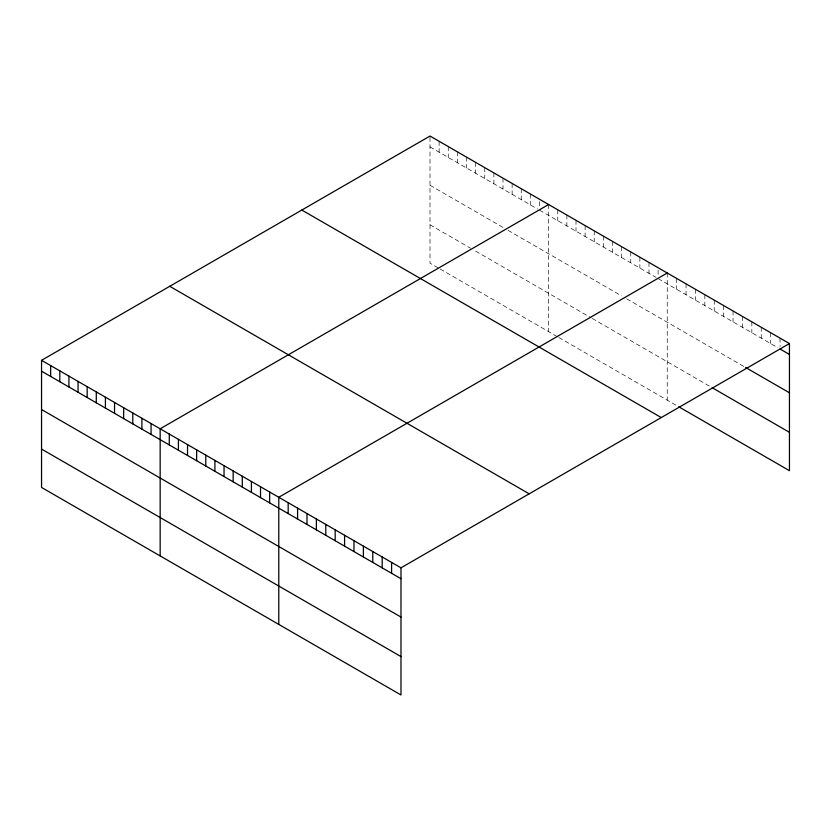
<?xml version="1.0" encoding="UTF-8"?>
<svg xmlns="http://www.w3.org/2000/svg" width="831" height="831" viewBox="0 0 831 831"><rect width="100%" height="100%" fill="white"/><g stroke="black" fill="none" stroke-linecap="round" stroke-linejoin="round"><path stroke-width="0.62" stroke-dasharray="4.16 3.12" d="M430.011 146.91L537.47 208.955M539.506 210.129L656.085 277.44M658.121 278.603L777.961 347.794M430.011 185.271L503.004 227.414M508.073 230.343L621.619 295.898M626.688 298.828L744.534 366.866M430.011 224.796L470.564 248.209M475.633 251.139L591.205 317.868M592.223 318.45L711.107 387.09M438.124 267.842L430.011 263.167L430.011 136.035M440.15 269.015L557.746 336.908M558.764 337.5L676.642 405.559M780.049 338.134L780.049 346.589M770.649 332.701L770.649 343.577M761.248 327.279L761.248 338.144M751.847 321.846L751.847 332.722M742.447 316.424L742.447 327.289M733.046 310.991L733.046 321.867M723.645 305.569L723.645 316.434M714.245 300.136L714.245 311.012M704.844 294.714L704.844 305.579M695.443 289.281L695.443 300.157M686.042 283.859L686.042 294.725M676.642 278.427L676.642 289.302M667.241 273.004L667.241 400.127M658.121 270.148L658.121 276.193M648.99 262.471L648.99 273.337M639.87 257.195L639.87 268.07M630.739 251.928L630.739 262.804M621.619 246.662L621.619 257.537M612.499 241.395L612.499 252.271M603.368 236.129L603.368 247.004M594.248 230.862L594.248 241.728M585.128 225.596L585.128 236.461M575.997 220.329L575.997 231.195M566.877 215.052L566.877 225.928M557.746 209.786L557.746 220.662M548.626 204.519L548.626 331.642M539.506 201.673L539.506 207.708M530.375 193.987L530.375 204.852M521.255 188.72L521.255 199.585M512.135 183.454L512.135 194.319M503.004 178.187L503.004 189.053M493.884 172.91L493.884 183.786M484.753 167.644L484.753 178.52M475.633 162.377L475.633 173.253M466.513 157.111L466.513 167.987M457.382 151.844L457.382 162.71M448.262 146.578L448.262 157.443M439.132 141.312L439.132 152.177"/><path stroke-width="1.25" d="M789.45 343.556L400.989 567.833L400.989 694.965L41.55 487.444L41.55 360.322L430.011 136.035L789.45 343.556L789.45 470.678L678.73 406.764M548.626 204.519L160.165 428.796L160.165 555.918M667.241 273.004L278.78 497.281L278.78 624.403M780.049 348.999L789.45 354.432M745.584 367.468L789.45 392.793M712.157 387.693L789.45 432.317M301.819 210.056L661.258 417.567M169.742 286.3L529.181 493.822M41.55 360.322L400.989 567.833M41.55 371.187L400.989 578.708M41.55 409.548L400.989 617.069M41.55 449.072L400.989 656.594M391.588 562.41L391.588 573.276M382.187 556.978L382.187 567.853M372.787 551.555L372.787 562.421M363.386 546.123L363.386 556.999M353.985 540.701L353.985 551.566M344.585 535.268L344.585 546.144M335.184 529.846L335.184 540.711M325.783 524.413L325.783 535.289M316.382 518.991L316.382 529.856M306.982 513.558L306.982 524.434M297.581 508.136L297.581 519.001M288.18 502.703L288.18 513.579M269.66 492.014L269.66 502.88M260.529 486.748L260.529 497.613M251.409 481.471L251.409 492.347M242.278 476.205L242.278 487.08M233.158 470.938L233.158 481.814M224.038 465.672L224.038 476.547M214.907 460.405L214.907 471.281M205.787 455.139L205.787 466.004M196.656 449.872L196.656 460.738M187.536 444.606L187.536 455.471M178.416 439.329L178.416 450.205M169.285 434.062L169.285 444.938M151.045 423.53L151.045 434.405M141.914 418.263L141.914 429.128M132.794 412.997L132.794 423.862M123.663 407.73L123.663 418.595M114.543 402.464L114.543 413.329M105.423 397.187L105.423 408.063M96.292 391.92L96.292 402.796M87.172 386.654L87.172 397.53M78.052 381.387L78.052 392.263M68.921 376.121L68.921 386.986M59.801 370.855L59.801 381.72M50.67 365.588L50.67 376.453"/></g></svg>
